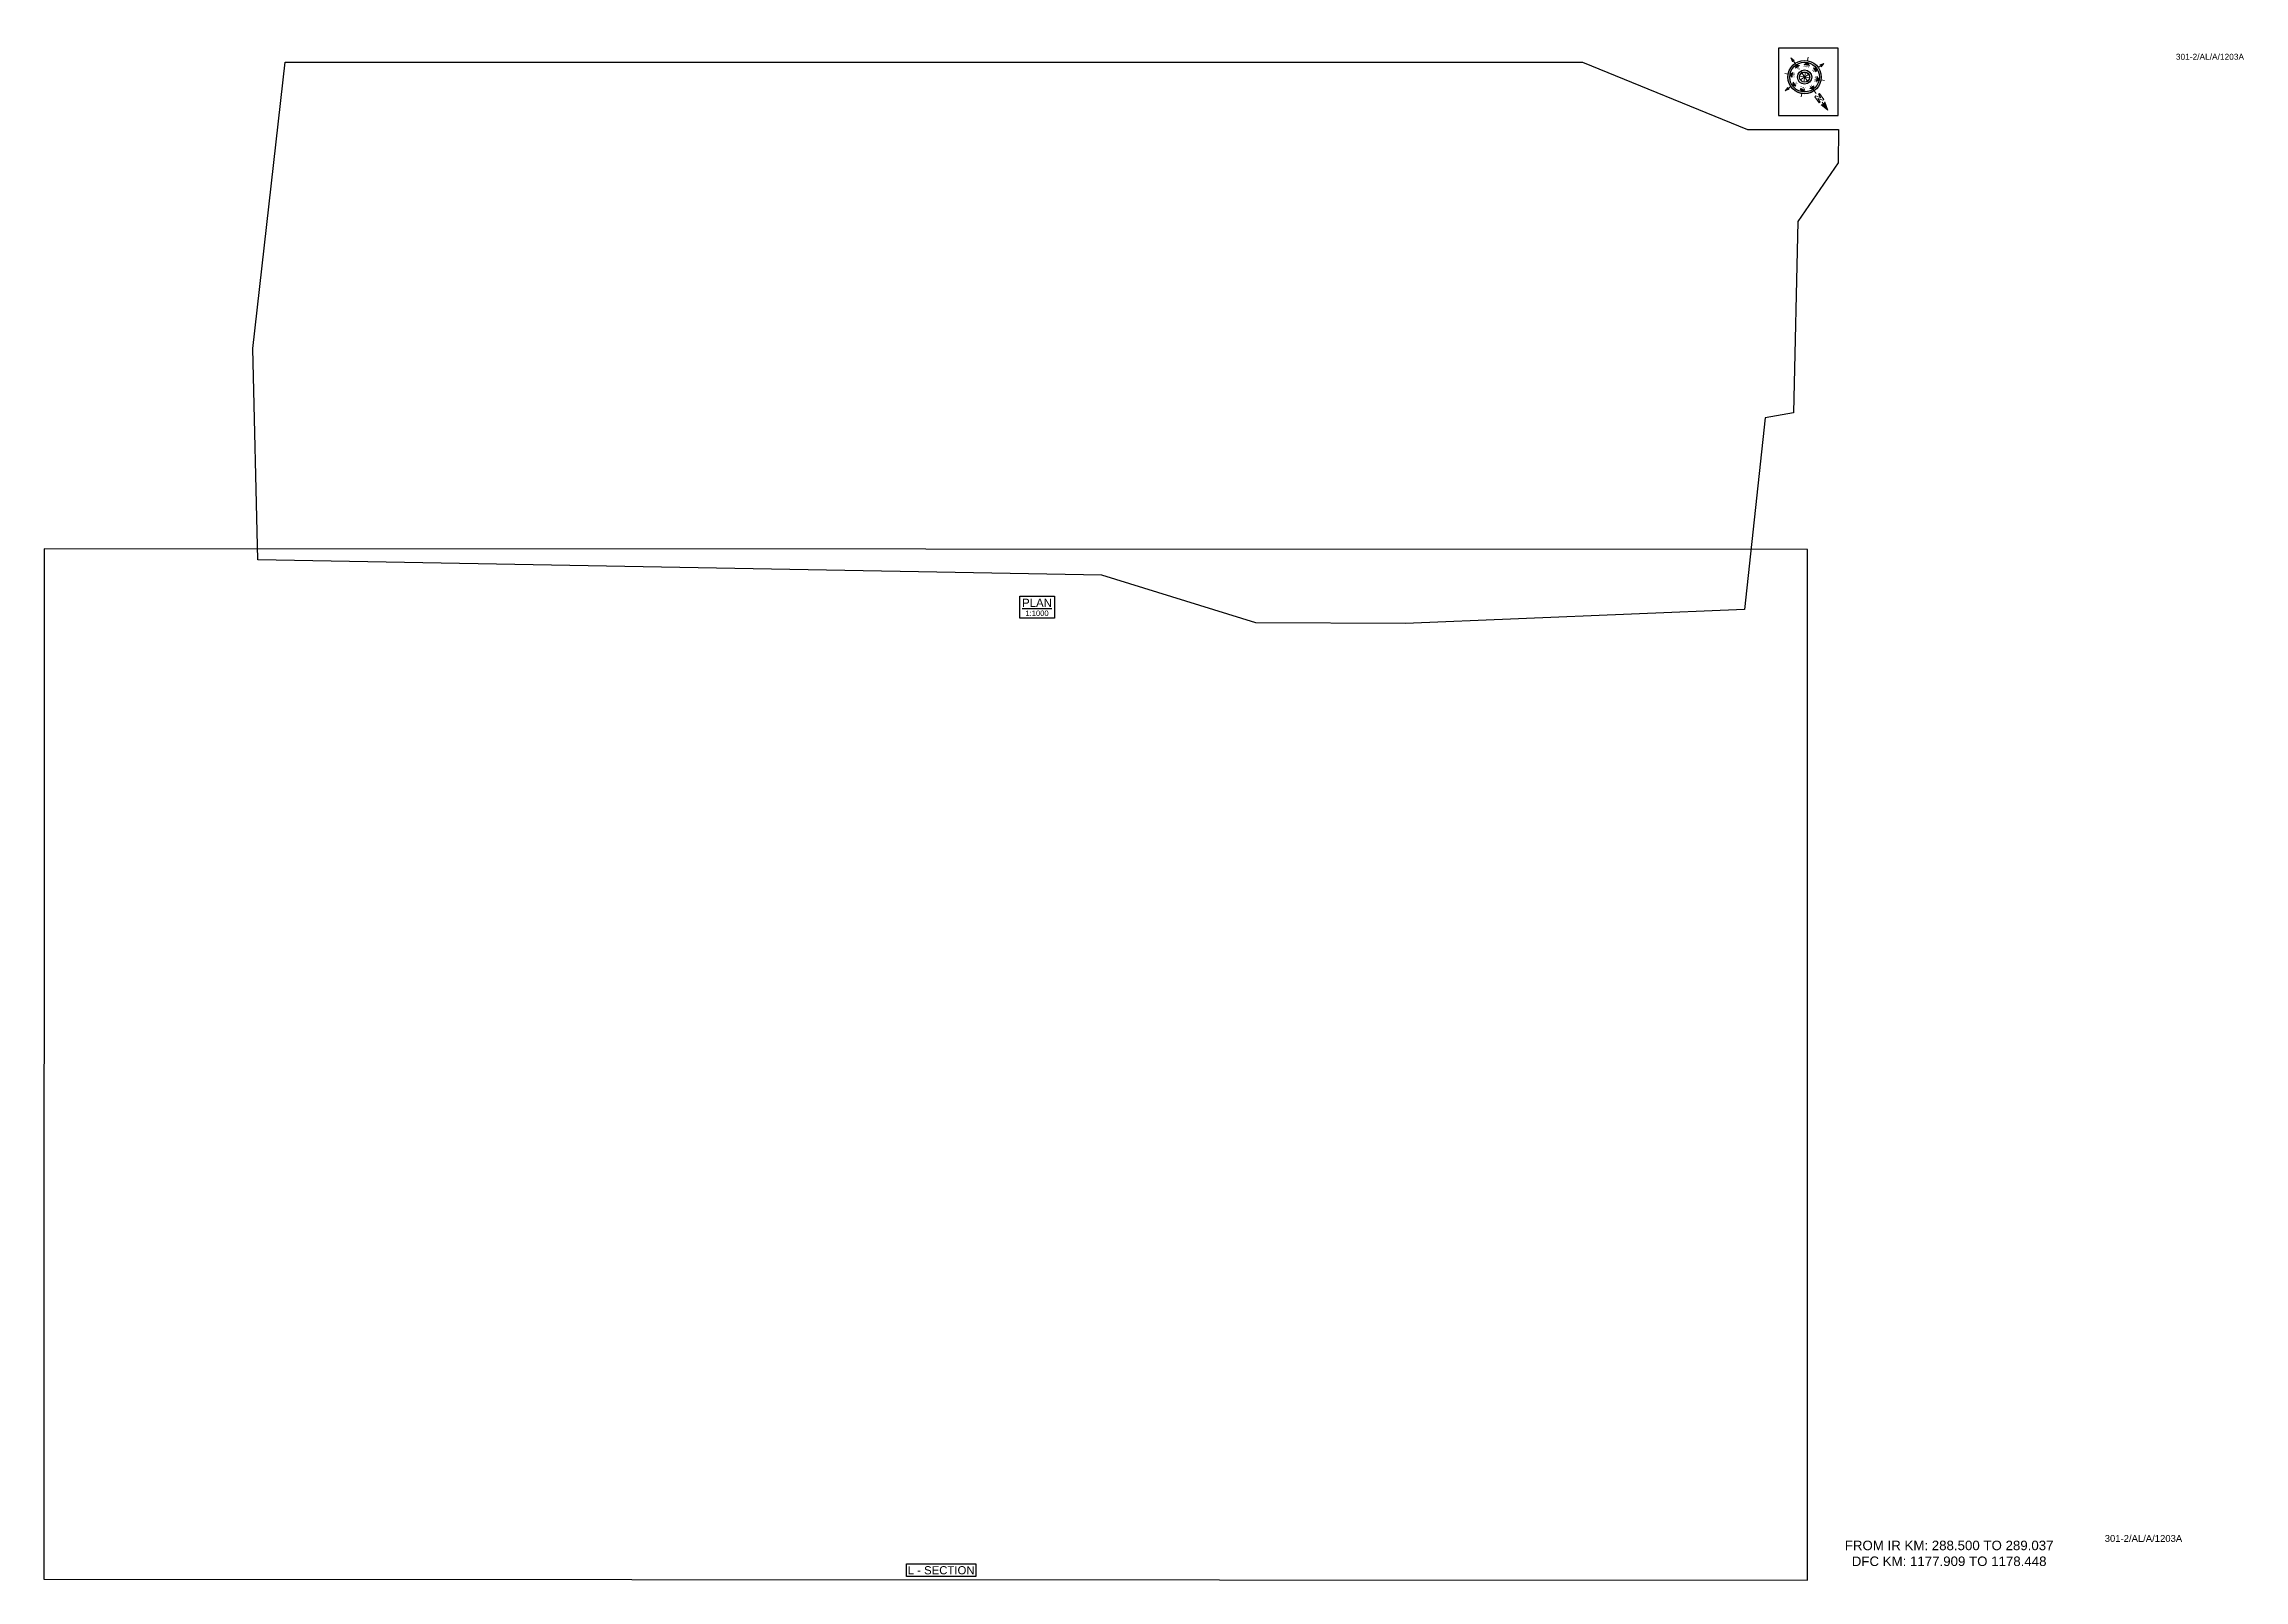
# Paper-space layout '1203A' of a CAD drawing. Header units: metres, sheet in millimetres. Extents: x 15 to 826, y 15 to 581.
import ezdxf
from ezdxf.enums import TextEntityAlignment as Align

# ---------------------------------------------------------------- set-up
doc = ezdxf.new("R2010")
doc.units = ezdxf.units.M
doc.header["$MEASUREMENT"] = 0
doc.layers.get('Defpoints').update_dxf_attribs({"color": 5})
doc.layers.add('title', color=7, linetype='Continuous')
doc.styles.get("Standard").update_dxf_attribs({"font": 'arial.ttf'})
doc.styles.add('Style-Arial', font='arial.ttf')

# ---------------------------------------------------------------- blocks, each defined once
blk = doc.blocks.new('N')
for points in [[(0, 8.41), (-0.49, 6.68), (0, 6.93)], [(0.49, 6.68), (0, 6.93), (0, 8.41)], [(-4.93, 0), (-4.07, 0.25), (-4.19, 0)], [(-4.07, -0.25), (-4.19, 0), (-4.93, 0)], [(-3.08, 0), (-2.59, 0.49), (-2.59, -0.49)], [(-2.18, 2.18), (-1.48, 2.18), (-2.18, 1.48)], [(0, 3.08), (0.49, 2.59), (-0.49, 2.59)], [(2.18, 2.18), (2.18, 1.48), (1.48, 2.18)], [(3.08, 0), (2.59, -0.49), (2.59, 0.49)], [(4.07, 0.25), (4.19, 0), (4.93, 0)], [(4.93, 0), (4.07, -0.25), (4.19, 0)], [(-2.18, -2.18), (-2.18, -1.48), (-1.48, -2.18)], [(0, -3.08), (-0.49, -2.59), (0.49, -2.59)], [(0, -4.93), (-0.25, -4.07), (0, -4.19)], [(0.25, -4.07), (0, -4.19), (0, -4.93)], [(2.18, -2.18), (1.48, -2.18), (2.18, -1.48)]]:
    blk.add_hatch(color=7).paths.add_polyline_path(points, flags=0)
h = blk.add_hatch(color=7)
h.paths.add_polyline_path([(0, -3.08), (0, -3.46, 1), (0, 3.46), (0, 3.08, -1)])
h.paths.add_polyline_path([(0, 1.05), (0, 1.48, 1), (0, -1.48), (0, -1.05, -1)])
at = {"color": 7, "linetype": 'ByBlock', "lineweight": 13}
for p, q in [((-0.61, 4.57), (-0.61, 6.12)), ((-0.61, 6.12), (-0.3, 6.12)), ((-0.3, 6.12), (0.32, 5.19)), ((0.32, 4.57), (-0.3, 5.5)), ((-0.3, 5.5), (-0.3, 4.57)), ((0.32, 5.19), (0.32, 6.12)), ((0.32, 6.12), (0.64, 6.12)), ((0.64, 6.12), (0.64, 4.57))]:
    blk.add_line(p, q, dxfattribs=at)
at = {"color": 7, "lineweight": 13}
for p, q in [((0, 6.41), (0, 7.28)), ((-3.46, 0), (-4.19, 0)), ((-2.45, 2.45), (-2.97, 2.97)), ((1.05, 0), (-1.05, 0)), ((-1.05, 0), (1.05, 0)), ((-0.74, 0.74), (0.74, -0.74)), ((0.74, 0.74), (-0.74, -0.74)), ((0.74, -0.74), (-0.74, 0.74)), ((-0.74, -0.74), (0.74, 0.74)), ((0, 3.46), (0, 4.19)), ((0, 3.46), (0, 3.08)), ((0, 1.05), (0, 1.48)), ((0, 1.05), (0, -1.05)), ((0, -1.05), (0, 1.05)), ((2.45, 2.45), (2.97, 2.97)), ((3.46, 0), (4.19, 0)), ((-2.45, -2.45), (-2.97, -2.97)), ((0, -1.05), (0, -1.48)), ((0, -3.46), (0, -3.08)), ((0, -3.46), (0, -4.19)), ((2.45, -2.45), (2.97, -2.97))]:
    blk.add_line(p, q, dxfattribs=at)
for points in [[(0, 8.41), (-0.49, 6.68), (0, 6.93), (0, 6.93)], [(0.49, 6.68), (0, 6.93), (0, 8.41), (0, 8.41)], [(-4.93, 0), (-4.07, 0.25), (-4.19, 0), (-4.19, 0)], [(-4.07, -0.25), (-4.19, 0), (-4.93, 0), (-4.93, 0)], [(-3.08, 0), (-2.59, 0.49), (-2.59, -0.49), (-2.59, -0.49)], [(-2.18, 2.18), (-1.48, 2.18), (-2.18, 1.48), (-2.18, 1.48)], [(0, 3.08), (0.49, 2.59), (-0.49, 2.59), (-0.49, 2.59)], [(2.18, 2.18), (2.18, 1.48), (1.48, 2.18), (1.48, 2.18)], [(3.08, 0), (2.59, -0.49), (2.59, 0.49), (2.59, 0.49)], [(4.07, 0.25), (4.19, 0), (4.93, 0), (4.93, 0)], [(4.93, 0), (4.07, -0.25), (4.19, 0), (4.19, 0)], [(-2.18, -2.18), (-2.18, -1.48), (-1.48, -2.18), (-1.48, -2.18)], [(0, -3.08), (-0.49, -2.59), (0.49, -2.59), (0.49, -2.59)], [(0, -4.93), (-0.25, -4.07), (0, -4.19), (0, -4.19)], [(0.25, -4.07), (0, -4.19), (0, -4.93), (0, -4.93)], [(2.18, -2.18), (1.48, -2.18), (2.18, -1.48), (2.18, -1.48)]]:
    blk.add_lwpolyline(points, close=True, dxfattribs=at)
at = {"color": 7, "linetype": 'ByBlock', "lineweight": 13}
for points in [[(-0.3, 4.57), (-0.61, 4.57)], [(0.32, 4.57), (0.64, 4.57)]]:
    blk.add_lwpolyline(points, dxfattribs=at)
at = {"color": 7}
for radius in [3.46, 3.08, 1.48, 1.05]:
    blk.add_circle((0, 0), radius, dxfattribs=at)
for s, rotation, p in [('W', 90, (-2.1, 0)), ('NW', 45, (-1.48, 1.48)), ('NE', 315, (1.48, 1.48)), ('E', 270, (1.97, 0)), ('SW', 135, (-1.48, -1.48)), ('SE', 225, (1.48, -1.48))]:
    blk.add_text(s, height=0.6, rotation=rotation, dxfattribs=at).set_placement(p, align=Align.CENTER)
for s, p in [('N', (0, 2.1)), ('S', (0, -2.47))]:
    blk.add_text(s, height=0.6, dxfattribs=at).set_placement(p, align=Align.CENTER)

psp = doc.layouts.new('1203A')

# ---------------------------------------------------------------- linework, layer by layer
psp.add_lwpolyline([(332.72, 16), (332.72, 20.6), (358.25, 20.6), (358.25, 16)], close=True)
at = {"layer": 'Defpoints'}
psp.add_lwpolyline([(14.99, 15), (664.66, 14.7), (664.66, 394.33), (15.01, 394.62)], close=True, dxfattribs=at)
at = {"layer": 'title', "color": 7, "linetype": 'Continuous', "lineweight": -3}
psp.add_lwpolyline([(374.45, 377.16), (387.33, 377.16), (387.33, 369.01), (374.45, 369.01)], close=True, dxfattribs=at)

# ---------------------------------------------------------------- texts
at = {"style": 'Style-Arial'}
for height, p in [(2.2, (800.4, 574.76)), (2.5, (774.19, 28.76))]:
    psp.add_text('301-2/AL/A/1203A', height=height, dxfattribs=at).set_placement(p)
at = {"insert": (674.74, 29.19), "char_height": 3.5, "attachment_point": 1, "style": 'Style-Arial'}
psp.add_mtext_dynamic_manual_height_columns('\\pxqc;FROM IR KM: 288.500 TO 289.037\\P{\\C1;DFC KM: 1177.909 TO 1178.448 }', width=84.2726, gutter_width=17.5, heights=[0], dxfattribs=at)
at = {"layer": 'title', "color": 7, "linetype": 'Continuous', "lineweight": -3, "style": 'Style-Arial'}
for s, height, p in [('%%UPLAN', 3, (380.83, 374.72)), ('1:1000', 2, (380.83, 370.86))]:
    psp.add_text(s, height=height, dxfattribs=at).set_placement(p, align=Align.MIDDLE)
at = {"layer": 'title', "style": 'Style-Arial'}
psp.add_text('L - SECTION', height=3, rotation=0.00006, dxfattribs=at).set_placement((345.5, 18.3), align=Align.MIDDLE_CENTER)

# ---------------------------------------------------------------- viewports
at = {"layer": 'Defpoints'}
vp = psp.add_viewport(center=(339.82, 204.66), size=(649.66, 379.9174), view_center_point=(21222.8, -12049.94), view_height=379.9174, dxfattribs=at)
vp.dxf.flags = 0x10000  # cut along an outline
vp.dxf.clipping_boundary_handle = psp.add_lwpolyline([(14.99, 15), (664.66, 14.7), (664.66, 394.33), (15.01, 394.62)], format="xyb", close=True, dxfattribs={"invisible": 1}).dxf.handle

# ---------------------------------------------------------------- wipeouts: each hides what was drawn before it
psp.add_wipeout([(653.96, 579), (676, 579), (676, 554.19), (653.96, 554.19)])

# ---------------------------------------------------------------- next in the draw order: linework, layer by layer
psp.add_lwpolyline([(676, 579), (653.96, 579), (653.96, 554.19), (676, 554.19)], close=True)
psp.add_lwpolyline([(103.89, 573.92), (581.77, 573.92), (642.56, 549.11), (676.1, 549.1), (676, 536.84), (661.16, 515.14), (659.55, 444.69), (649.12, 442.81), (641.45, 372.22), (516.64, 367.1), (461.43, 367.35), (404.67, 384.89), (93.71, 390.55), (91.88, 468.38)], close=True, dxfattribs=at)

# ---------------------------------------------------------------- next in the draw order: block references
at = {"xscale": 1.771541522973351, "yscale": 1.771541522973351, "zscale": 1.771541522973351, "rotation": 215.1222936235771}
psp.add_blockref('N', (663.62, 568.39), dxfattribs=at)

# ---------------------------------------------------------------- next in the draw order: viewports
at = {"layer": 'Defpoints', "view_twist_angle": 215.12229362}
vp = psp.add_viewport(center=(383.99, 470.51), size=(584.22, 206.8185), view_center_point=(1405852.48, -3135112.73), view_height=206.8186, status=3, dxfattribs=at)
vp.dxf.flags = 0x10000  # cut along an outline
vp.dxf.clipping_boundary_handle = psp.add_lwpolyline([(103.89, 573.92), (581.77, 573.92), (642.56, 549.11), (676.1, 549.1), (676, 536.84), (661.16, 515.14), (659.55, 444.69), (649.12, 442.81), (641.45, 372.22), (516.64, 367.1), (461.43, 367.35), (404.67, 384.89), (93.71, 390.55), (91.88, 468.38)], format="xyb", close=True, dxfattribs={"invisible": 1}).dxf.handle

doc.saveas('drawing.dxf')
